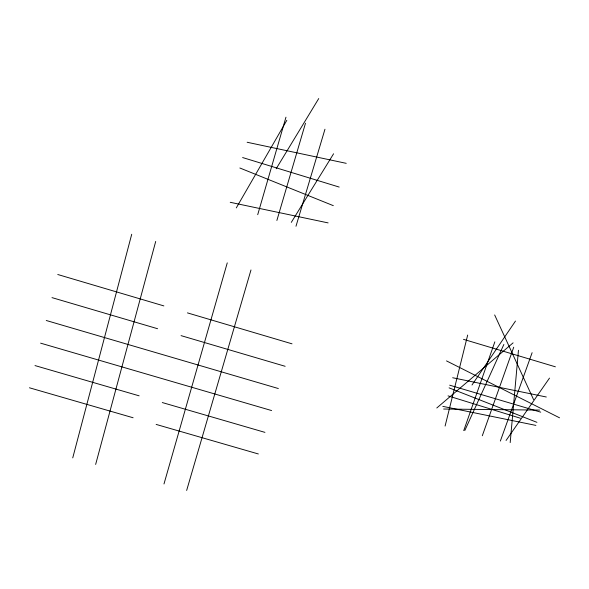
<?xml version="1.0" encoding="UTF-8"?>
<svg xmlns="http://www.w3.org/2000/svg" width="589" height="589" viewBox="0 0 589 589"><rect width="100%" height="100%" fill="white"/><g stroke="black" fill="none" stroke-linecap="round" stroke-linejoin="round"><path stroke-width="0.88" d="M510.192 442.597L518.46 350.278M445.1 426.053L467.673 335.06M72.741 457.881L131.722 234.26M95.646 464.426L155.702 241.438M163.985 483.967L227.258 262.863M257.717 214.683L285.967 117.182M186.654 490.446L250.98 269.968M276.874 220.477L305.492 123.211M295.98 226.264L324.966 129.227M463.749 430.611L494.841 341.848M482.303 435.757L513.733 347.193M500.348 441.065L532.117 352.693M464.846 430.449L503.875 344.432M236.299 207.895L286.814 120.311M276.189 168.741L318.737 98.554M291.297 222.37L333.58 153.781M472.003 384.992L515.478 321.064M506.069 440.462L549.508 378.101M436.788 407.986L513.1 342.85M443.642 409.024L539.583 410.091M442.803 406.366L535.887 425.398M452.661 377.74L546.312 397.001M230.233 202.299L328.117 222.9M247.144 142.258L346.229 163.337M29.45 387.783L133.107 417.756M156.151 424.419L258.35 453.964M40.604 343.151L271.617 410.562M35.001 365.578L139.137 395.83M162.284 402.552L264.947 432.37M46.266 320.497L278.347 388.534M51.987 297.622L157.587 328.721M181.059 335.634L285.142 366.292M449.679 385.184L540.724 412.153M57.759 274.503L163.86 305.905M187.442 312.884L292.011 343.829M463.499 339.33L555.398 366.814M242.616 157.55L339.183 187.066M448.06 395.882L520.477 418.256M449.083 387.864L536.932 422.335M239.863 167.998L333.308 205.649M446.506 360.895L559.55 417.807M494.657 314.953L533.56 399.578"/></g></svg>
